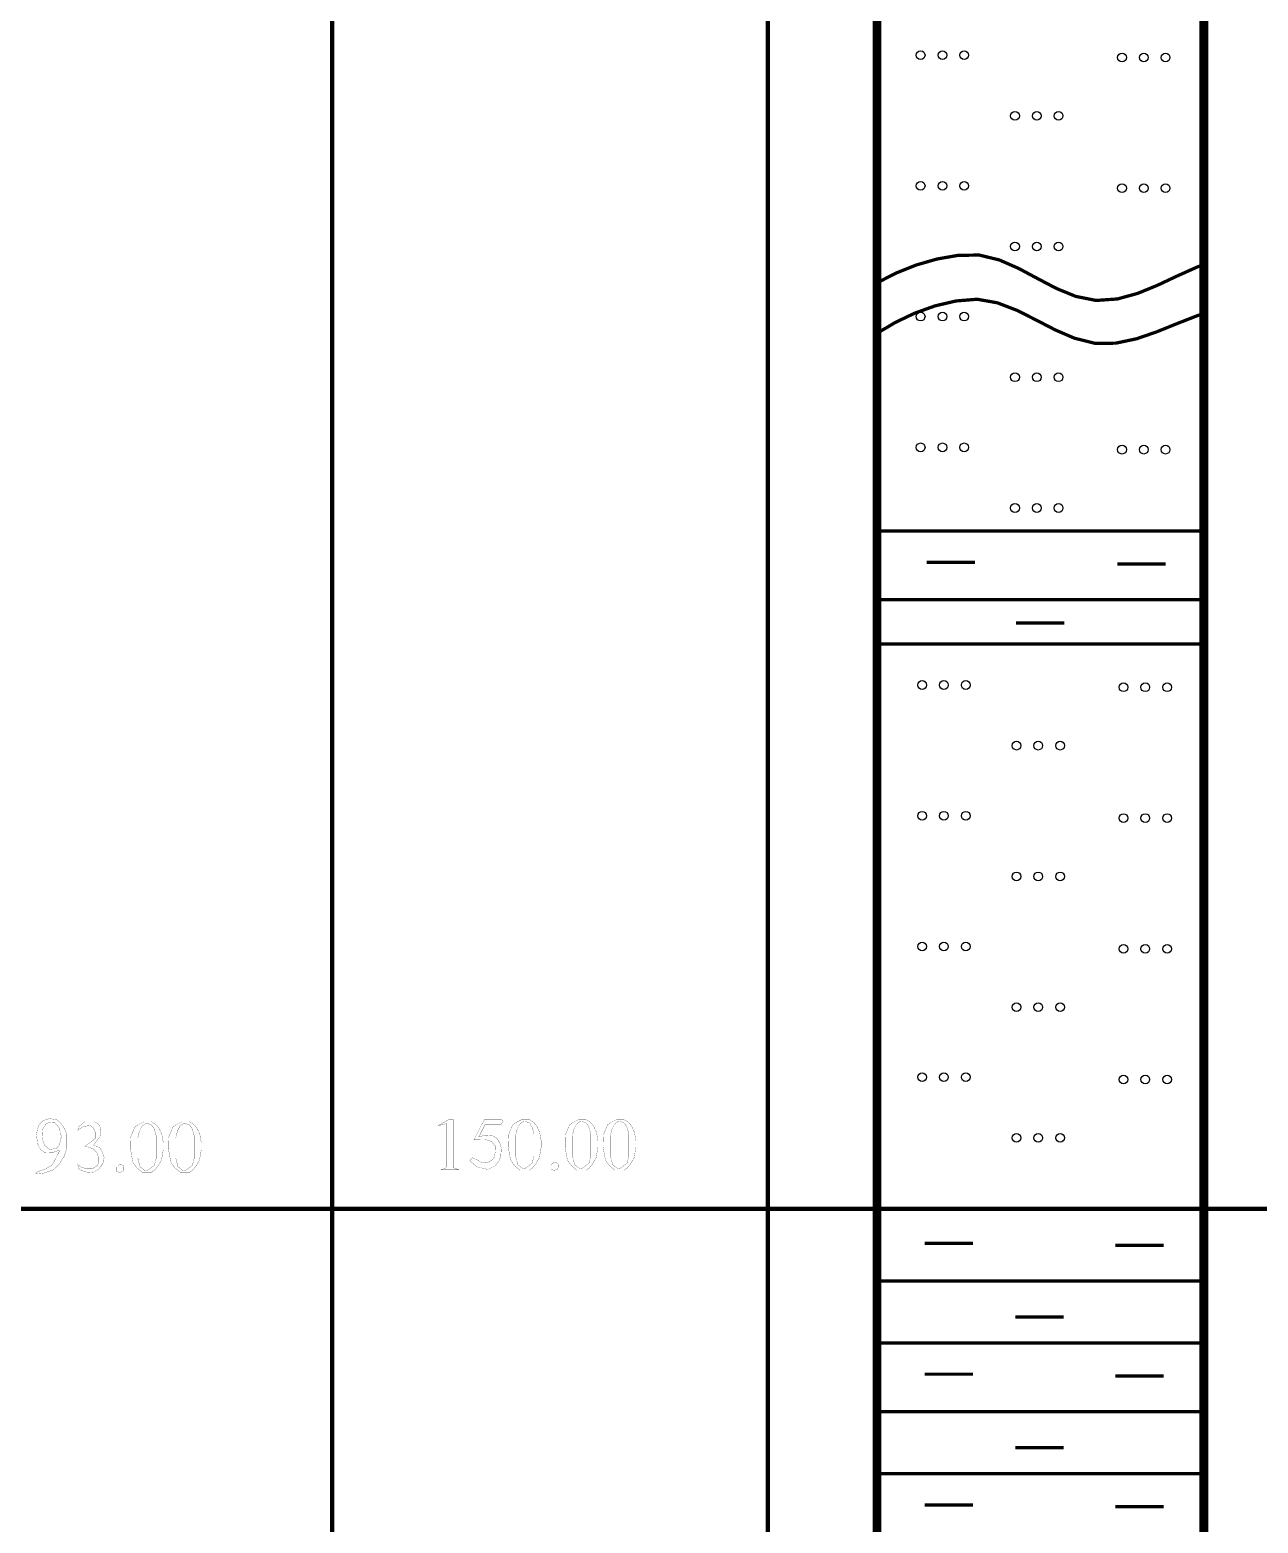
# Model space of a CAD drawing. Extents: x 94 to 452, y -72 to 1042.
# Drawn here: x 152.4 to 208.7, y 834.1 to 902.6 of the extents above; entities that cross this region are included whole.
import ezdxf

# ---------------------------------------------------------------- set-up
doc = ezdxf.new("R2010")
doc.units = 0
doc.header["$MEASUREMENT"] = 0
doc.layers.get('0').update_dxf_attribs({"color": 6})
doc.layers.add('TREE_LAYER', color=7, linetype='Continuous')

# ---------------------------------------------------------------- blocks, each defined once
blk = doc.blocks.new('SUB_BLK_141')
at = {"color": 0}
blk.add_circle((0, 0), 0.5, dxfattribs=at)

msp = doc.modelspace()

# ---------------------------------------------------------------- linework, layer by layer
at = {"layer": 'TREE_LAYER'}
for points, const_width, elevation in [([(166.22612, 908.832322), (166.22612, 848.485862)], 0.2, 60.34646), ([(186.22612, 908.832322), (186.22612, 848.485862)], 0.2, 60.34646), ([(186.22612, 908.832322), (186.22612, 848.485862)], 0.2, 60.34646), ([(191.22612, 908.832322), (191.22612, 890.986663)], 0.4, 17.845659), ([(206.22612, 908.832322), (206.22612, 891.833395)], 0.4, 16.998927), ([(191.22612, 890.986663), (192.108076, 891.4366), (193.026966, 891.805108), (193.975928, 892.08013), (194.948102, 892.249607), (195.919409, 892.263719), (196.84126, 892.038875), (197.727724, 891.650722), (198.597141, 891.185004), (199.467851, 890.727461), (200.358195, 890.363838), (201.286512, 890.179876), (202.257233, 890.247526), (203.196602, 890.506093), (204.106381, 890.879929), (205.005287, 891.30323), (205.912039, 891.710192), (206.22612, 891.833395)], 0.15, 15.826916), ([(206.22612, 891.833395), (206.22612, 889.58174)], 0.4, 2.251656), ([(191.22612, 890.986663), (191.22612, 888.668777)], 0.4, 2.317886), ([(191.22612, 888.668777), (192.076388, 889.174154), (192.969294, 889.599755), (193.898443, 889.931781), (194.85744, 890.156432), (195.828388, 890.235256), (196.756886, 890.070695), (197.65097, 889.726121), (198.527259, 889.284931), (199.402372, 888.830521), (200.292929, 888.446288), (201.21555, 888.215631), (202.183379, 888.21828), (203.138613, 888.42059), (204.067339, 888.740216), (204.985547, 889.112692), (205.909226, 889.473551), (206.22612, 889.58174)], 0.15, 15.806389), ([(206.22612, 889.58174), (206.22612, 879.59612)], 0.4, 9.985619), ([(191.22612, 888.668777), (191.22612, 879.59612)], 0.4, 9.072657), ([(191.22612, 879.59612), (191.22612, 874.412838)], 0.4, 5.183282), ([(191.22612, 879.59612), (206.22612, 879.59612)], 0.15, 15), ([(206.22612, 879.59612), (206.22612, 876.444448)], 0.4, 3.151672), ([(193.513615, 878.162727), (195.729574, 878.162727)], 0.15, 2.215959), ([(202.263015, 878.080573), (204.478975, 878.080573)], 0.15, 2.215959), ([(206.22612, 876.444448), (206.22612, 874.412838)], 0.4, 2.03161), ([(191.327807, 876.444448), (206.22612, 876.444448)], 0.15, 14.898313), ([(206.22612, 876.444448), (206.327807, 876.444448)], 0.15, 0.101687), ([(197.607243, 875.37176), (199.823202, 875.37176)], 0.15, 2.215959), ([(191.22612, 874.412838), (191.22612, 848.485862)], 0.4, 25.926977), ([(206.22612, 874.412838), (206.22612, 848.485862)], 0.4, 25.926977), ([(191.22612, 874.412838), (206.22612, 874.412838)], 0.15, 15), ([(153.587061, 852.584864), (153.25765, 852.62604), (152.955689, 852.529962), (152.790983, 852.365256), (152.70863, 852.145648), (152.667454, 851.912315), (152.70863, 851.50055), (152.845885, 851.212315), (153.065493, 851.061334), (153.422356, 851.07506), (153.68314, 851.171138), (153.724316, 851.143687), (153.394905, 850.512315), (153.051767, 850.306432), (152.612552, 850.155452), (152.612552, 850.086825), (152.996865, 850.128001), (153.175297, 850.182903), (153.422356, 850.265256), (153.669414, 850.498589), (153.696865, 850.52604), (153.943924, 850.910354), (154.053728, 851.267217), (154.053728, 851.912315), (153.916473, 852.228001), (153.738042, 852.461334), (153.587061, 852.584864), (153.587061, 852.584864)], 0.01, 165), ([(153.243924, 852.447609), (153.326277, 852.47506), (153.477258, 852.461334), (153.696865, 852.228001), (153.806669, 851.802511), (153.710591, 851.390746), (153.55961, 851.253491), (153.25765, 851.212315), (153.038042, 851.404472), (152.928238, 851.706432), (152.955689, 852.159374), (153.065493, 852.337805), (153.079218, 852.35153), (153.120395, 852.406432), (153.243924, 852.447609), (153.243924, 852.447609)], 0.01, 165), ([(155.330199, 852.488785), (154.890983, 852.488785), (154.589022, 852.241726), (154.561571, 852.090746), (154.80863, 852.269177), (155.138042, 852.310354), (155.275297, 852.20055), (155.35765, 852.022119), (155.35765, 851.720158), (155.23412, 851.610354), (155.069414, 851.486825), (154.890983, 851.363295), (155.247846, 851.253491), (155.440003, 851.061334), (155.50863, 850.855452), (155.50863, 850.622119), (155.467454, 850.484864), (155.23412, 850.320158), (154.973336, 850.320158), (154.712552, 850.402511), (154.561571, 850.52604), (154.589022, 850.347609), (154.712552, 850.25153), (155.041963, 850.155452), (155.261571, 850.169177), (155.50863, 850.292707), (155.618434, 850.429962), (155.700787, 850.553491), (155.728238, 850.635844), (155.769414, 850.855452), (155.687061, 851.102511), (155.563532, 851.294668), (155.289022, 851.418197), (155.577258, 851.802511), (155.618434, 852.063295), (155.577258, 852.255452), (155.50863, 852.378981), (155.330199, 852.488785), (155.330199, 852.488785)], 0.01, 165), ([(157.938042, 852.488785), (157.60863, 852.488785), (157.33412, 852.35153), (157.18314, 852.241726), (157.087061, 852.022119), (156.990983, 851.77506), (156.977258, 851.445648), (156.977258, 851.22604), (157.087061, 850.622119), (157.265493, 850.37506), (157.526277, 850.155452), (157.938042, 850.155452), (157.938042, 850.155452), (158.075297, 850.25153), (158.226277, 850.429962), (158.404709, 850.731923), (158.445885, 850.992707), (158.487061, 851.212315), (158.487061, 851.322119), (158.487061, 851.514275), (158.418434, 851.898589), (158.294905, 852.173099), (158.15765, 852.35153), (157.938042, 852.488785), (157.938042, 852.488785)], 0.01, 165), ([(157.718434, 852.406432), (157.745885, 852.406432), (157.965493, 852.324079), (158.075297, 852.131923), (158.15765, 851.843687), (158.15765, 850.80055), (158.075297, 850.484864), (157.745885, 850.237805), (157.60863, 850.265256), (157.416473, 850.416236), (157.306669, 850.841726), (157.306669, 851.733883), (157.389022, 852.04957), (157.498826, 852.269177), (157.649807, 852.392707), (157.718434, 852.406432), (157.718434, 852.406432)], 0.01, 165), ([(159.681179, 852.488785), (159.351767, 852.488785), (159.077258, 852.35153), (158.926277, 852.241726), (158.830199, 852.022119), (158.73412, 851.77506), (158.720395, 851.445648), (158.720395, 851.22604), (158.830199, 850.622119), (159.00863, 850.37506), (159.269414, 850.155452), (159.681179, 850.155452), (159.681179, 850.155452), (159.818434, 850.25153), (159.969414, 850.429962), (160.147846, 850.731923), (160.189022, 850.992707), (160.230199, 851.212315), (160.230199, 851.322119), (160.230199, 851.514275), (160.161571, 851.898589), (160.038042, 852.173099), (159.900787, 852.35153), (159.681179, 852.488785), (159.681179, 852.488785)], 0.01, 165), ([(159.461571, 852.406432), (159.489022, 852.406432), (159.70863, 852.324079), (159.818434, 852.131923), (159.900787, 851.843687), (159.900787, 850.80055), (159.818434, 850.484864), (159.489022, 850.237805), (159.351767, 850.265256), (159.15961, 850.416236), (159.049807, 850.841726), (159.049807, 851.733883), (159.132159, 852.04957), (159.241963, 852.269177), (159.392944, 852.392707), (159.461571, 852.406432), (159.461571, 852.406432)], 0.01, 165), ([(171.784532, 852.586144), (171.592375, 852.586144), (171.098258, 852.311635), (171.125708, 852.311635), (171.482571, 852.407713), (171.482571, 852.160654), (171.482571, 850.472419), (171.468846, 850.37634), (171.235512, 850.280262), (172.031591, 850.280262), (171.825708, 850.362615), (171.784532, 850.37634), (171.784532, 850.458693), (171.784532, 852.586144), (171.784532, 852.586144)], 0.01, 165), ([(173.994336, 852.586144), (173.225708, 852.586144), (173.088454, 852.352811), (172.786493, 851.748889), (172.731591, 851.666536), (173.225708, 851.680262), (173.55512, 851.570458), (173.706101, 851.378301), (173.719826, 851.117517), (173.664924, 850.843007), (173.55512, 850.719478), (173.459042, 850.65085), (173.253159, 850.595948), (173.047277, 850.637125), (172.882571, 850.733203), (172.676689, 850.829282), (172.539434, 850.705752), (172.868846, 850.417517), (173.198258, 850.335164), (173.376689, 850.293987), (173.706101, 850.458693), (173.884532, 850.678301), (173.966885, 850.897909), (173.994336, 851.282223), (173.925708, 851.515556), (173.788454, 851.721438), (173.582571, 851.844968), (173.28061, 851.872419), (172.951199, 851.790066), (173.019826, 851.89987), (173.239434, 852.339085), (173.966885, 852.339085), (174.076689, 852.517517), (173.994336, 852.586144), (173.994336, 852.586144)], 0.01, 165), ([(175.270807, 852.586144), (174.941395, 852.586144), (174.666885, 852.448889), (174.515905, 852.339085), (174.419826, 852.119478), (174.323748, 851.872419), (174.310022, 851.543007), (174.310022, 851.323399), (174.419826, 850.719478), (174.598258, 850.472419), (174.859042, 850.252811), (175.270807, 850.252811), (175.270807, 850.252811), (175.408061, 850.348889), (175.559042, 850.527321), (175.737473, 850.829282), (175.77865, 851.090066), (175.819826, 851.309674), (175.819826, 851.419478), (175.819826, 851.611635), (175.751199, 851.995948), (175.627669, 852.270458), (175.490414, 852.448889), (175.270807, 852.586144), (175.270807, 852.586144)], 0.01, 165), ([(175.051199, 852.503791), (175.07865, 852.503791), (175.298258, 852.421438), (175.408061, 852.229282), (175.490414, 851.941046), (175.490414, 850.897909), (175.408061, 850.582223), (175.07865, 850.335164), (174.941395, 850.362615), (174.749238, 850.513595), (174.639434, 850.939085), (174.639434, 851.831242), (174.721787, 852.146929), (174.831591, 852.366536), (174.982571, 852.490066), (175.051199, 852.503791), (175.051199, 852.503791)], 0.01, 165), ([(177.87865, 852.586144), (177.549238, 852.586144), (177.274728, 852.448889), (177.123748, 852.339085), (177.027669, 852.119478), (176.931591, 851.872419), (176.917865, 851.543007), (176.917865, 851.323399), (177.027669, 850.719478), (177.206101, 850.472419), (177.466885, 850.252811), (177.87865, 850.252811), (177.87865, 850.252811), (178.015905, 850.348889), (178.166885, 850.527321), (178.345316, 850.829282), (178.386493, 851.090066), (178.427669, 851.309674), (178.427669, 851.419478), (178.427669, 851.611635), (178.359042, 851.995948), (178.235512, 852.270458), (178.098258, 852.448889), (177.87865, 852.586144), (177.87865, 852.586144)], 0.01, 165), ([(177.659042, 852.503791), (177.686493, 852.503791), (177.906101, 852.421438), (178.015905, 852.229282), (178.098258, 851.941046), (178.098258, 850.897909), (178.015905, 850.582223), (177.686493, 850.335164), (177.549238, 850.362615), (177.357081, 850.513595), (177.247277, 850.939085), (177.247277, 851.831242), (177.32963, 852.146929), (177.439434, 852.366536), (177.590414, 852.490066), (177.659042, 852.503791), (177.659042, 852.503791)], 0.01, 165), ([(179.621787, 852.586144), (179.292375, 852.586144), (179.017865, 852.448889), (178.866885, 852.339085), (178.770807, 852.119478), (178.674728, 851.872419), (178.661003, 851.543007), (178.661003, 851.323399), (178.770807, 850.719478), (178.949238, 850.472419), (179.210022, 850.252811), (179.621787, 850.252811), (179.621787, 850.252811), (179.759042, 850.348889), (179.910022, 850.527321), (180.088454, 850.829282), (180.12963, 851.090066), (180.170807, 851.309674), (180.170807, 851.419478), (180.170807, 851.611635), (180.102179, 851.995948), (179.97865, 852.270458), (179.841395, 852.448889), (179.621787, 852.586144), (179.621787, 852.586144)], 0.01, 165), ([(179.402179, 852.503791), (179.42963, 852.503791), (179.649238, 852.421438), (179.759042, 852.229282), (179.841395, 851.941046), (179.841395, 850.897909), (179.759042, 850.582223), (179.42963, 850.335164), (179.292375, 850.362615), (179.100218, 850.513595), (178.990414, 850.939085), (178.990414, 851.831242), (179.072767, 852.146929), (179.182571, 852.366536), (179.333552, 852.490066), (179.402179, 852.503791), (179.402179, 852.503791)], 0.01, 165), ([(176.574728, 850.582223), (176.464924, 850.623399), (176.35512, 850.582223), (176.272767, 850.49987), (176.272767, 850.321438), (176.382571, 850.252811), (176.574728, 850.293987), (176.602179, 850.390066), (176.602179, 850.403791), (176.602179, 850.513595), (176.574728, 850.582223), (176.574728, 850.582223)], 0.01, 165), ([(156.63412, 850.484864), (156.524316, 850.52604), (156.414512, 850.484864), (156.332159, 850.402511), (156.332159, 850.224079), (156.441963, 850.155452), (156.63412, 850.196628), (156.661571, 850.292707), (156.661571, 850.306432), (156.661571, 850.416236), (156.63412, 850.484864), (156.63412, 850.484864)], 0.01, 165), ([(146.22612, 848.485862), (166.22612, 848.485862)], 0.2, 20), ([(166.22612, 848.485862), (166.22612, 798.147579)], 0.2, 50.338283), ([(166.22612, 848.485862), (186.22612, 848.485862)], 0.2, 20), ([(186.22612, 848.485862), (186.22612, 798.147579)], 0.2, 50.338283), ([(186.22612, 848.485862), (186.22612, 798.147579)], 0.2, 50.338283), ([(186.22612, 848.485862), (191.22612, 848.485862)], 0.2, 5), ([(191.22612, 848.485862), (191.22612, 845.181189)], 0.4, 3.304673), ([(191.22612, 848.485862), (206.22612, 848.485862)], 0.2, 15), ([(206.22612, 848.485862), (206.22612, 845.181189)], 0.4, 3.304673), ([(206.22612, 848.485862), (211.22612, 848.485862)], 0.2, 5), ([(193.419591, 846.899468), (195.63555, 846.899468)], 0.15, 2.215959), ([(202.168991, 846.817314), (204.38495, 846.817314)], 0.15, 2.215959), ([(191.22612, 845.181189), (191.22612, 842.332861)], 0.4, 2.848328), ([(191.22612, 845.181189), (206.22612, 845.181189)], 0.15, 15), ([(206.22612, 845.181189), (206.22612, 842.332861)], 0.4, 2.848328), ([(197.572435, 843.52063), (199.788394, 843.52063)], 0.15, 2.215959), ([(191.22612, 842.332861), (191.22612, 839.181189)], 0.4, 3.151672), ([(191.22612, 842.332861), (206.22612, 842.332861)], 0.15, 15), ([(206.22612, 842.332861), (206.22612, 839.181189)], 0.4, 3.151672), ([(193.419591, 840.899468), (195.63555, 840.899468)], 0.15, 2.215959), ([(202.168991, 840.817314), (204.38495, 840.817314)], 0.15, 2.215959), ([(191.22612, 839.181189), (191.22612, 836.332861)], 0.4, 2.848328), ([(191.22612, 839.181189), (206.22612, 839.181189)], 0.15, 15), ([(206.22612, 839.181189), (206.22612, 836.332861)], 0.4, 2.848328), ([(197.572435, 837.52063), (199.788394, 837.52063)], 0.15, 2.215959), ([(191.22612, 836.332861), (191.22612, 833.181189)], 0.4, 3.151672), ([(191.22612, 836.332861), (206.22612, 836.332861)], 0.15, 15), ([(206.22612, 836.332861), (206.22612, 833.181189)], 0.4, 3.151672), ([(193.419591, 834.899468), (195.63555, 834.899468)], 0.15, 2.215959), ([(202.168991, 834.817314), (204.38495, 834.817314)], 0.15, 2.215959)]:
    msp.add_lwpolyline(points, dxfattribs=dict(at, const_width=const_width, elevation=elevation))

# ---------------------------------------------------------------- block references
at = {"layer": 'TREE_LAYER', "xscale": 0.4, "yscale": 0.4}
for p in [(193.232946, 901.43774), (194.232946, 901.43774), (195.232946, 901.43774), (202.471926, 901.332152), (203.471926, 901.332152), (204.471926, 901.332152), (197.562068, 898.654371), (198.562068, 898.654371), (199.562068, 898.654371), (193.232946, 895.43774), (194.232946, 895.43774), (195.232946, 895.43774), (202.471926, 895.332152), (203.471926, 895.332152), (204.471926, 895.332152), (197.562068, 892.654371), (198.562068, 892.654371), (199.562068, 892.654371), (193.232946, 889.43774), (194.232946, 889.43774), (195.232946, 889.43774), (197.562068, 886.654371), (198.562068, 886.654371), (199.562068, 886.654371), (193.232946, 883.43774), (194.232946, 883.43774), (195.232946, 883.43774), (202.471926, 883.332152), (203.471926, 883.332152), (204.471926, 883.332152), (197.562068, 880.654371), (198.562068, 880.654371), (199.562068, 880.654371), (193.301738, 872.529894), (194.301738, 872.529894), (195.301738, 872.529894), (202.540719, 872.424306), (203.540719, 872.424306), (204.540719, 872.424306), (197.63086, 869.746525), (198.63086, 869.746525), (199.63086, 869.746525), (193.301738, 866.529894), (194.301738, 866.529894), (195.301738, 866.529894), (202.540719, 866.424306), (203.540719, 866.424306), (204.540719, 866.424306), (197.63086, 863.746525), (198.63086, 863.746525), (199.63086, 863.746525), (193.301738, 860.529894), (194.301738, 860.529894), (195.301738, 860.529894), (202.540719, 860.424306), (203.540719, 860.424306), (204.540719, 860.424306), (197.63086, 857.746525), (198.63086, 857.746525), (199.63086, 857.746525), (193.301738, 854.529894), (194.301738, 854.529894), (195.301738, 854.529894), (202.540719, 854.424306), (203.540719, 854.424306), (204.540719, 854.424306), (197.63086, 851.746525), (198.63086, 851.746525), (199.63086, 851.746525)]:
    msp.add_blockref('SUB_BLK_141', p, dxfattribs=at)

doc.saveas('drawing.dxf')
